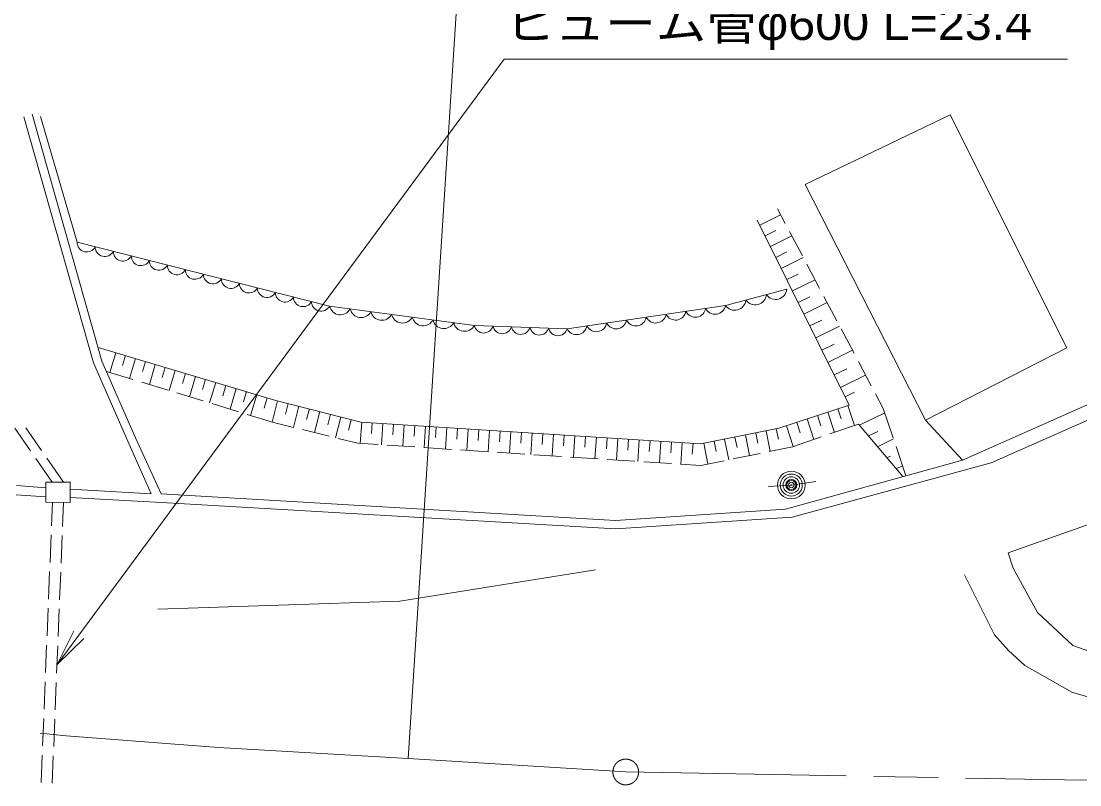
# Model space of a CAD drawing. Units: millimetres, scale not verified. Extents: x 40000 to 680000, y 20000 to 380000.
# Drawn here: x 136848 to 194466, y 272637 to 314231 of the extents above; entities that cross this region are included whole.
import ezdxf
from ezdxf.enums import TextEntityAlignment as Align

# ---------------------------------------------------------------- set-up
doc = ezdxf.new("R2010")
doc.units = ezdxf.units.MM
doc.header["$LTSCALE"] = 1000
doc.header["$PDMODE"] = 32
doc.header["$PDSIZE"] = 500
doc.linetypes.add('CHAIN', pattern=[18.5, 12, -1.5, 3.5, -1.5])
for name, color, linetype, lineweight in [('M-BMK', 2, 'CHAIN', 13), ('M-STR-HTXT', 7, 'Continuous', 13), ('M-WORK', 1, 'Continuous', 13)]:
    doc.layers.add(name, color=color, linetype=linetype, lineweight=lineweight)
doc.styles.add('ＭＳ Ｐゴシック', font='')
doc.styles.get('ＭＳ Ｐゴシック').set_extended_font_data('MS PGothic')

# ---------------------------------------------------------------- blocks, each defined once
blk = doc.blocks.new('open_arrow')
at = {"color": 0, "linetype": 'Continuous', "lineweight": -2}
blk.add_lwpolyline([(7.5, 1.25), (0, 0), (7.5, -1.25)], dxfattribs=at)

msp = doc.modelspace()

# ---------------------------------------------------------------- linework, layer by layer
at = {"layer": 'M-BMK'}
for points in [[(70343, 286108), (79246, 284160), (96514, 280971), (111091, 278652), (124467, 276913), (139292, 275298), (147588, 274676), (157913, 274069), (169753, 273337)], [(169753, 273337), (193630, 272910), (212306, 272785), (231397, 273324), (256078, 274065), (270760, 274356)]]:
    msp.add_lwpolyline(points, dxfattribs=at)
msp.add_circle((169753, 273337), 700, dxfattribs=at)
at = {"layer": 'M-STR-HTXT'}
msp.add_line((157913, 274069), (161573, 330860), dxfattribs=at)
msp.add_lwpolyline([(138799, 279190), (163135, 312155), (193799, 312155)], dxfattribs=at)
at = {"layer": 'M-WORK'}
for p, q in [((137897, 309038), (139897, 302188)), ((177048, 303127), (178180, 303688)), ((178433, 303210), (178015, 304000)), ((181910, 293320), (176914, 303397)), ((177336, 302545), (177918, 302833)), ((177624, 301963), (178788, 302540)), ((179369, 301442), (178667, 302768)), ((177921, 301366), (178519, 301662)), ((178217, 300768), (179413, 301361)), ((180305, 299675), (179603, 301000)), ((178522, 300154), (179136, 300458)), ((178826, 299540), (180055, 300149)), ((179139, 298909), (179770, 299222)), ((181242, 297907), (180540, 299233)), ((179452, 298278), (180714, 298903)), ((179774, 297629), (180422, 297951)), ((180095, 296981), (181392, 297624)), ((182178, 296140), (181476, 297466)), ((141996, 296174), (141676, 295101)), ((180425, 296315), (181092, 296645)), ((180756, 295648), (182088, 296309)), ((142532, 296014), (142372, 295478)), ((143068, 295854), (142746, 294774)), ((143608, 295693), (143447, 295153)), ((183114, 294373), (182412, 295698)), ((142933, 294717), (141490, 295158)), ((144149, 295532), (143824, 294444)), ((144693, 295370), (144531, 294826)), ((145237, 295208), (144910, 294111)), ((145785, 295044), (145622, 294496)), ((181095, 294964), (181780, 295303)), ((144845, 294131), (143411, 294570)), ((146334, 294881), (146004, 293776)), ((146886, 294716), (146721, 294164)), ((147438, 294552), (147107, 293439)), ((181435, 294279), (182804, 294958)), ((146757, 293546), (145323, 293985)), ((147995, 294386), (147829, 293829)), ((148551, 294220), (148217, 293099)), ((149112, 294053), (148945, 293492)), ((149672, 293886), (149336, 292756)), ((181688, 293768), (182200, 294021)), ((183766, 293141), (183348, 293931)), ((148670, 292960), (147235, 293399)), ((150237, 293717), (150069, 293153)), ((150803, 293553), (150507, 292398)), ((151380, 293405), (151232, 292828)), ((181844, 293298), (182201, 292213)), ((150590, 292372), (149148, 292814)), ((151958, 293257), (151663, 292107)), ((152533, 293110), (152385, 292535)), ((153108, 292963), (152816, 291823)), ((153678, 292817), (153532, 292247)), ((180185, 292750), (180369, 292192)), ((180743, 292935), (181106, 291834)), ((181293, 293116), (181475, 292566)), ((182476, 292224), (183846, 292903)), ((184304, 291544), (183766, 293141)), ((151668, 292106), (150590, 292372)), ((154248, 292671), (153959, 291540)), ((154813, 292526), (154669, 291961)), ((155380, 292388), (155305, 291232)), ((155958, 292351), (155921, 291773)), ((156536, 292314), (156462, 291157)), ((157115, 292277), (157078, 291698)), ((157694, 292240), (157619, 291081)), ((158273, 292202), (158236, 291623)), ((158852, 292165), (158778, 291006)), ((159432, 292128), (159395, 291548)), ((178494, 292192), (178868, 291060)), ((179061, 292379), (179248, 291813)), ((179627, 292566), (179995, 291450)), ((182421, 292290), (180863, 291750)), ((184832, 289426), (182421, 292290)), ((186058, 292503), (188085, 290325)), ((137365, 290823), (136512, 292057)), ((137957, 290842), (137104, 292076)), ((153609, 291627), (152153, 291986)), ((160012, 292091), (159937, 290930)), ((160592, 292053), (160555, 291473)), ((161172, 292016), (161097, 290855)), ((161753, 291979), (161715, 291398)), ((162333, 291942), (162259, 290779)), ((162914, 291904), (162877, 291323)), ((163496, 291867), (163421, 290704)), ((164077, 291829), (164040, 291248)), ((164659, 291792), (164584, 290628)), ((165241, 291755), (165203, 291173)), ((165823, 291717), (165748, 290552)), ((166405, 291680), (166368, 291097)), ((166988, 291642), (166913, 290476)), ((167571, 291605), (167533, 291022)), ((168154, 291567), (168079, 290400)), ((175695, 291580), (175808, 291015)), ((176261, 291693), (176486, 290568)), ((176824, 291806), (176936, 291243)), ((177386, 291919), (177611, 290798)), ((177947, 292031), (178059, 291470)), ((180391, 291587), (178832, 291047)), ((182969, 291638), (183473, 291888)), ((143063, 291535), (144473, 288481)), ((155173, 291240), (154095, 291507)), ((156271, 291169), (155173, 291240)), ((158267, 291039), (156770, 291137)), ((160263, 290909), (158766, 291007)), ((168737, 291530), (168700, 290946)), ((169321, 291492), (169246, 290325)), ((169905, 291455), (169867, 290871)), ((170489, 291417), (170413, 290248)), ((171073, 291380), (171035, 290795)), ((171657, 291342), (171582, 290172)), ((172242, 291305), (172205, 290720)), ((172827, 291267), (172752, 290096)), ((173413, 291229), (173375, 290644)), ((173995, 291240), (174222, 290105)), ((174562, 291354), (174676, 290786)), ((175130, 291467), (175356, 290337)), ((178832, 291047), (177558, 290787)), ((183462, 291053), (184325, 291481)), ((185002, 289473), (184464, 291070)), ((138538, 289125), (137649, 290411)), ((139146, 289122), (138241, 290431)), ((162259, 290779), (160762, 290877)), ((164255, 290649), (162758, 290747)), ((166250, 290519), (164754, 290617)), ((168246, 290390), (166749, 290487)), ((177069, 290687), (175599, 290386)), ((183969, 290451), (184161, 290546)), ((170242, 290260), (168745, 290357)), ((172238, 290130), (170741, 290227)), ((173835, 290026), (172737, 290097)), ((175109, 290286), (173835, 290026)), ((184476, 289849), (184818, 290019)), ((138195, 288821), (136597, 288940)), ((138192, 288320), (136577, 288440)), ((139517, 288279), (144491, 288021)), ((138499, 286747), (138551, 288029)), ((139105, 286711), (139158, 288025)), ((138418, 284749), (138479, 286247)), ((139024, 284713), (139085, 286212)), ((138337, 282750), (138398, 284249)), ((138943, 282715), (139004, 284213)), ((138255, 280752), (138316, 282251)), ((138861, 280716), (138922, 282215)), ((138174, 278754), (138235, 280252)), ((138780, 278718), (138841, 280217)), ((138093, 276755), (138154, 278254)), ((138699, 276720), (138760, 278218)), ((138012, 274757), (138073, 276256)), ((138618, 274721), (138679, 276220)), ((137931, 272758), (137992, 274257)), ((138537, 272723), (138598, 274222))]:
    msp.add_line(p, q, dxfattribs=at)
for points in [[(136993, 309028), (140784, 295620), (142649, 291363)], [(143063, 291535), (141247, 295719), (137440, 309157)], [(218867, 296925), (202746, 289579), (190570, 285267), (190841, 284429), (192154, 282024), (194080, 280221), (195835, 279601), (198154, 278926), (217654, 279264), (240623, 279761), (257795, 280258), (268082, 280583), (269947, 282313), (270734, 284129), (270530, 293264), (270344, 304303)], [(139897, 302188), (153632, 298713), (161514, 297663), (166562, 297479), (175181, 298746), (178519, 299630)], [(144473, 288481), (169200, 287033), (178438, 287659), (188085, 290325), (214587, 302091)], [(144491, 288021), (169219, 286573), (178802, 287222), (189639, 290179), (216285, 301964)], [(181910, 293320), (178091, 292060), (173812, 291204), (155343, 292391), (150705, 293578), (141037, 296460)], [(139520, 288739), (143920, 288481), (142649, 291363)], [(177496, 288881), (178763, 288965), (180097, 289151)], [(144288, 282199), (157457, 282640), (168113, 284352)], [(188196, 284072), (189828, 280809), (190576, 279962), (191472, 279140), (194073, 277667), (198098, 276526), (216503, 276827), (231659, 277186), (265257, 278125)]]:
    msp.add_lwpolyline(points, dxfattribs=at)
for points in [[(186058, 292503), (179515, 305340), (187404, 309123), (193763, 296430)], [(138197, 289128), (139522, 289119), (139515, 288023), (138190, 288031)]]:
    msp.add_lwpolyline(points, close=True, dxfattribs=at)
for radius in [750, 600, 450, 300, 150, 20]:
    msp.add_circle((178763, 288965), radius, dxfattribs=at)
for centre, radius, start, end in [((140417, 302180), 520, 179.14439, 332.45517), ((141398, 301932), 520, 179.14439, 332.45517), ((142379, 301684), 520, 179.14439, 332.45517), ((143361, 301435), 520, 179.14439, 332.45517), ((144342, 301187), 520, 179.14439, 332.45517), ((145323, 300939), 520, 179.14439, 332.45517), ((146304, 300691), 520, 179.14439, 332.45517), ((147285, 300442), 520, 179.14439, 332.45517), ((148266, 300194), 520, 179.14439, 332.45517), ((149247, 299946), 520, 179.14439, 332.45517), ((150228, 299698), 520, 179.14439, 332.45517), ((177908, 299689), 614, 215.21443, 354.43853), ((151209, 299449), 520, 179.14439, 332.45517), ((152190, 299201), 520, 179.14439, 332.45517), ((175683, 299100), 614, 215.21443, 354.43853), ((176795, 299395), 614, 215.21443, 354.43853), ((153171, 298953), 520, 179.14439, 332.45517), ((154222, 298839), 603, 192.10621, 332.7308), ((155348, 298689), 603, 192.10621, 332.7308), ((173540, 298678), 571, 205.75929, 350.96309), ((174618, 298836), 571, 205.75929, 350.96309), ((156474, 298539), 603, 192.10621, 332.7308), ((157600, 298389), 603, 192.10621, 332.7308), ((158726, 298240), 603, 192.10621, 332.7308), ((159852, 298090), 603, 192.10621, 332.7308), ((169230, 298044), 571, 205.75929, 350.96309), ((170308, 298202), 571, 205.75929, 350.96309), ((171385, 298361), 571, 205.75929, 350.96309), ((172463, 298519), 571, 205.75929, 350.96309), ((160978, 297940), 603, 192.10621, 332.7308), ((162023, 297764), 519, 191.15772, 344.66577), ((163033, 297727), 519, 191.15772, 344.66577), ((164042, 297690), 519, 191.15772, 344.66577), ((165052, 297653), 519, 191.15772, 344.66577), ((166061, 297617), 519, 191.15772, 344.66577), ((167075, 297727), 571, 205.75929, 350.96309), ((168153, 297886), 571, 205.75929, 350.96309)]:
    msp.add_arc(centre, radius, start, end, dxfattribs=at)
msp.add_point((178763, 288965), dxfattribs=at)

# ---------------------------------------------------------------- block references
at = {"layer": 'M-STR-HTXT', "xscale": 267, "yscale": 267, "rotation": 53.6}
msp.add_blockref('open_arrow', (138799, 279190), dxfattribs=at)

# ---------------------------------------------------------------- texts
at = {"layer": 'M-STR-HTXT', "style": 'ＭＳ Ｐゴシック', "width": 1.1}
msp.add_text('ヒューム管φ600 L=23.4', height=1833, dxfattribs=at).set_placement((163135, 312655), align=Align.BOTTOM_LEFT)

doc.saveas('drawing.dxf')
